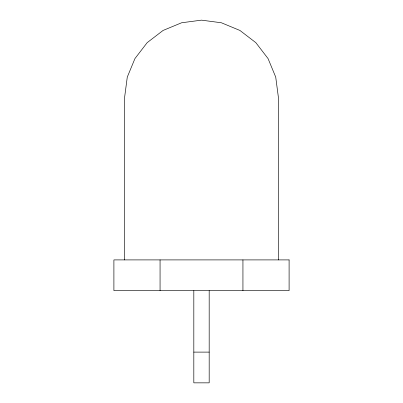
<?xml version="1.0" encoding="UTF-8"?>
<svg xmlns="http://www.w3.org/2000/svg" width="403" height="403" viewBox="0 0 403 403"><rect width="100%" height="100%" fill="white"/><g stroke="black" fill="none" stroke-linecap="round" stroke-linejoin="round"><path stroke-width="0.6" d="M193.818 352.111L209.182 352.111M278.342 259.9L278.342 96.992L275.723 77.104L268.05 58.571L255.834 42.658L239.921 30.447L221.388 22.77L201.5 20.15L181.612 22.77L163.079 30.447L147.166 42.658L134.95 58.571L127.277 77.104L124.658 96.992L124.658 259.9M242.938 259.9L242.938 290.639M209.182 290.639L209.182 382.85L193.818 382.85L193.818 290.639M160.062 259.9L160.062 290.639M289.102 259.9L113.898 259.9L113.898 290.639L289.102 290.639L289.102 259.9"/></g></svg>
